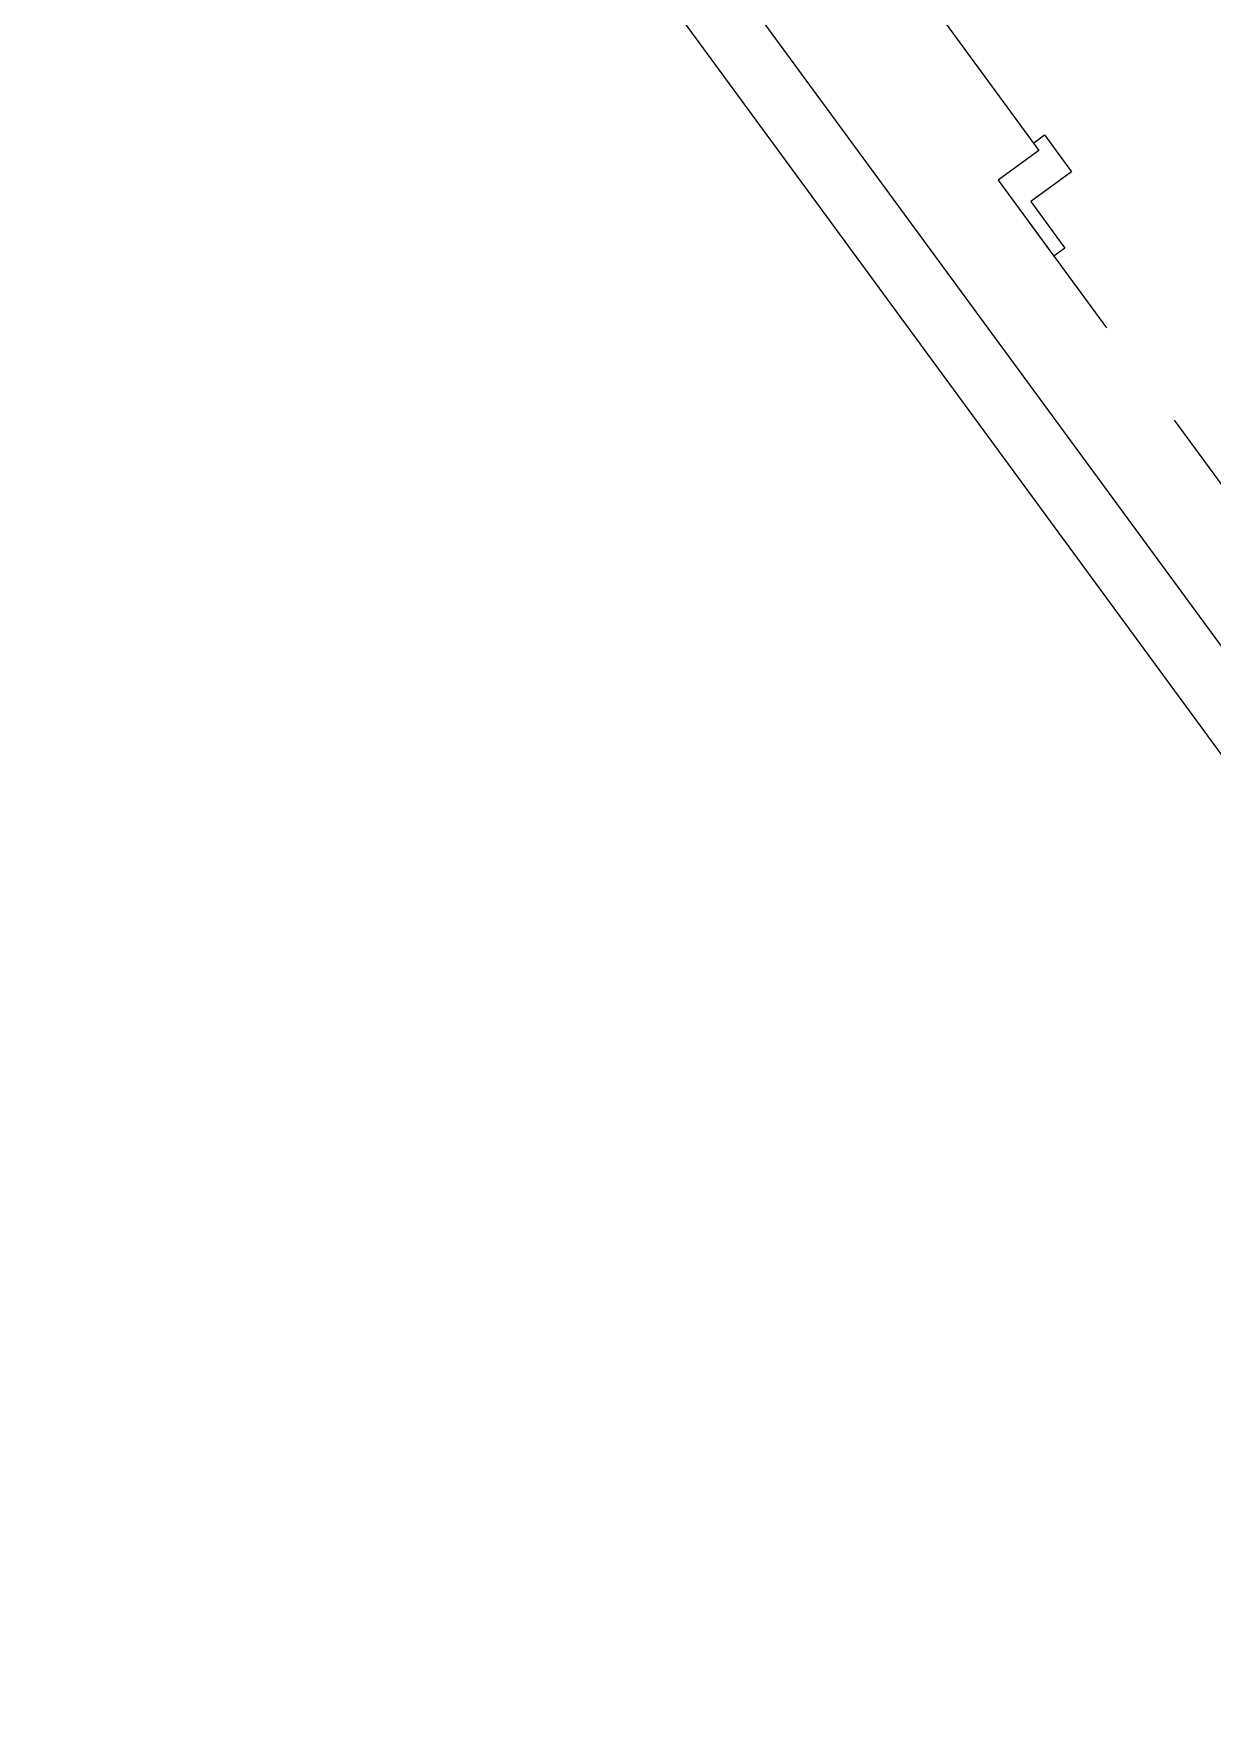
# Model space of a CAD drawing. Header units: millimetres. Extents: x 75184266 to 76346726, y -35077925 to -33679385.
# Drawn here: x 75310867 to 75323740, y -34626983 to -34608448 of the extents above; entities that cross this region are included whole.
import ezdxf

# ---------------------------------------------------------------- set-up
doc = ezdxf.new("R2010")
doc.units = ezdxf.units.MM
doc.header["$LTSCALE"] = 50
doc.header["$MEASUREMENT"] = 0
doc.linetypes.add('XR-지하3층$0$H', pattern=[1.3, 0.8, -0.5])
doc.layers.add('건축', color=8, linetype='CONTINUOUS', plot=False)

msp = doc.modelspace()

# ---------------------------------------------------------------- linework, layer by layer
at = {"layer": '건축', "ltscale": 1000}
for p, q in [((75313981.3, -34601695), (75342470.4, -34640553.5)), ((75313281.3, -34601924.1), (75342115.6, -34641253.5))]:
    msp.add_line(p, q, dxfattribs=at)
at = {"layer": '건축'}
for p, q in [((75321846.6, -34609721.8), (75321403.1, -34610047)), ((75321787.5, -34609641.1), (75321908.5, -34609552.4)), ((75321787.5, -34609641.1), (75321787.5, -34609641.1)), ((75321908.5, -34609552.4), (75322204.1, -34609955.7)), ((75321403.1, -34610047), (75322012.1, -34610877.6)), ((75322204.1, -34609955.7), (75321760.5, -34610280.9)), ((75321760.5, -34610280.9), (75322133, -34610789)), ((75322133, -34610789), (75322012.1, -34610877.6))]:
    msp.add_line(p, q, dxfattribs=at)
at = {"layer": '건축', "linetype": 'XR-지하3층$0$H', "ltscale": 50}
msp.add_lwpolyline([(75308191.3, -34592026.2), (75314538.5, -34600683.8), (75314982.1, -34600358.6), (75321846.6, -34609721.8), (75321403.1, -34610047), (75324584.1, -34614385.8), (75324886.5, -34614164.1), (75326086.8, -34615801.3), (75325784.3, -34616023), (75326931.4, -34617587.5), (75328129, -34616709.5), (75329045.5, -34617959.6), (75327807.5, -34618867.1), (75328830.4, -34620262.4), (75329269.9, -34619940.1), (75333048.1, -34625093.5), (75332548.1, -34625460.1), (75334865.9, -34628621.5)], dxfattribs=at)
at = {"layer": '건축'}
msp.add_lwpolyline([(75321787.5, -34609641.1), (75321846.6, -34609721.8)], dxfattribs=at)

doc.saveas('drawing.dxf')
